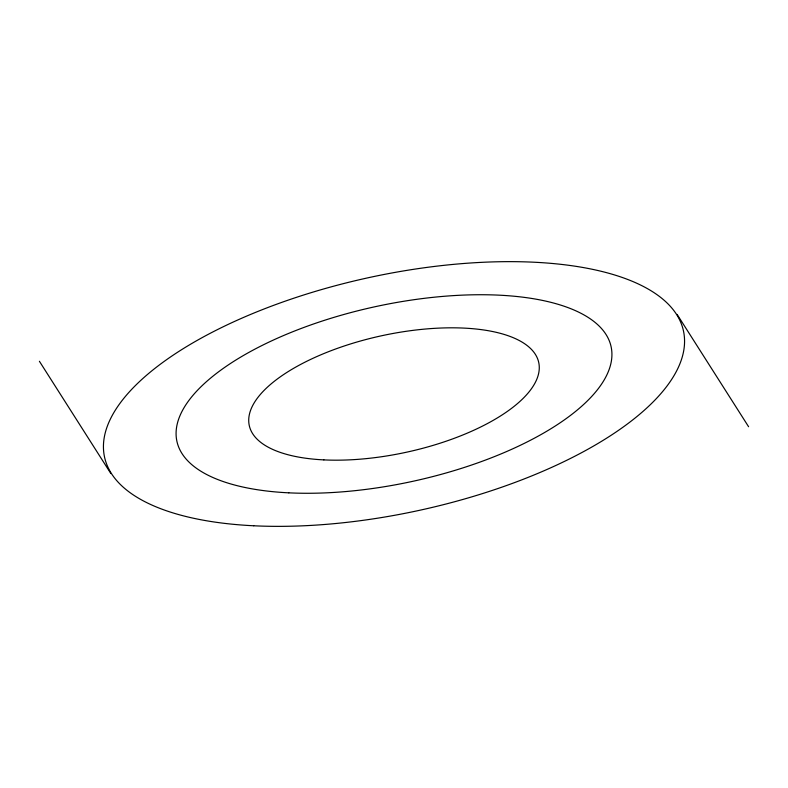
<?xml version="1.0" encoding="UTF-8"?>
<svg xmlns="http://www.w3.org/2000/svg" width="788" height="788" viewBox="0 0 788 788"><rect width="100%" height="100%" fill="white"/><g stroke="black" fill="none" stroke-linecap="round" stroke-linejoin="round"><path stroke-width="1.18" d="M677.128 314.432L748.6 426.732M39.4 361.268L110.872 473.568M288.802 492.835A222.186 89.31 -12.3 0 0 611.882 352.669A222.186 89.31 -12.3 0 0 281.316 336.506A222.186 89.31 -12.3 0 0 288.802 492.835M253.736 525.773A296.258 119.077 -12.3 0 0 684.506 338.889A296.258 119.077 -12.3 0 0 243.758 317.337A296.258 119.077 -12.3 0 0 253.736 525.773M323.868 459.887A148.124 59.543 -12.3 0 0 539.248 366.45A148.124 59.543 -12.3 0 0 318.874 355.664A148.124 59.543 -12.3 0 0 323.868 459.887"/></g></svg>
